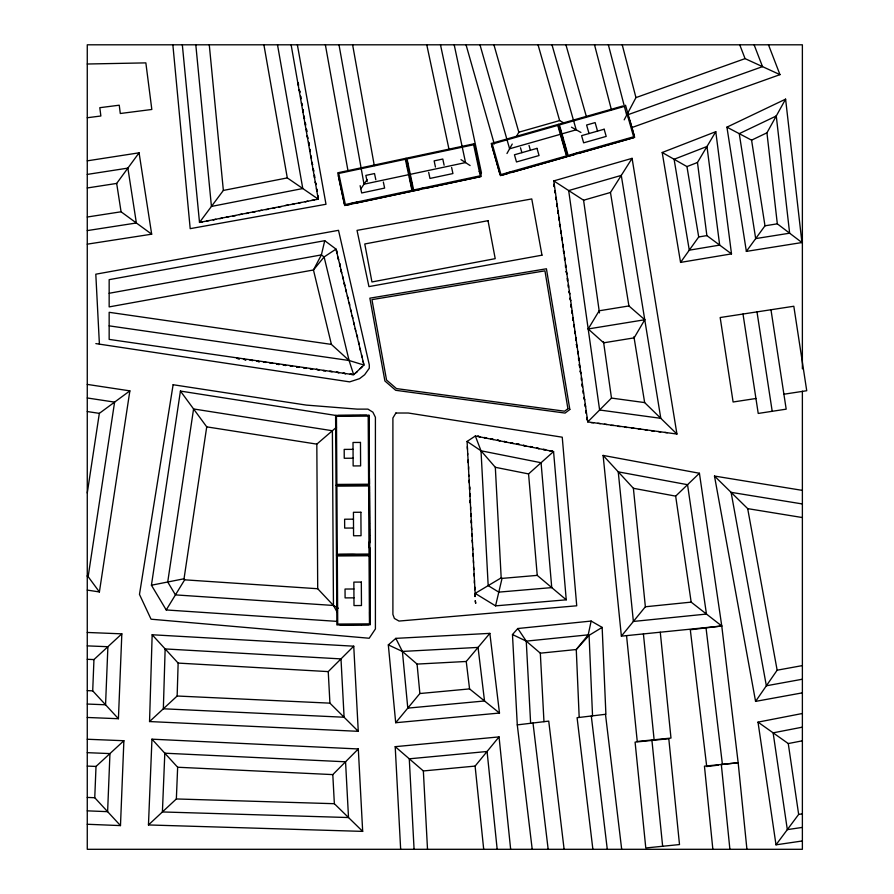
<?xml version="1.0" encoding="UTF-8"?>
<svg xmlns="http://www.w3.org/2000/svg" width="894" height="894" viewBox="0 0 894 894"><rect width="100%" height="100%" fill="white"/><g stroke="black" fill="none" stroke-linecap="round" stroke-linejoin="round"><path stroke-width="1.34" d="M149.544 721.559L152.159 634.762L353.745 646.194L358.271 731.326L149.544 721.559L177.146 696.013L329.92 703.153L358.271 731.326M177.146 696.013L178.141 663.091L152.159 634.762M87.266 717.469L118.421 718.72L92.708 690.85L93.959 659.571L121.83 633.846L87.266 632.46M87.266 824.268L120.478 825.598L94.753 797.727L96.016 766.437L123.886 740.724L87.266 739.249M118.421 718.72L121.83 633.846M120.478 825.598L123.886 740.724M148.46 824.95L151.958 739.182L358.304 748.96L362.673 831.386L148.46 824.95L176.353 798.957L334.356 803.706L362.673 831.386M176.353 798.957L177.649 767.242L151.958 739.182M707.523 766.437L707.579 765.856M593.705 422.728L591.057 422.661M597.762 423.275L600.377 423.633M606.981 424.527L604.433 424.181M611.127 425.388L613.72 425.443M617.799 426.293L620.28 426.628M624.504 426.919L626.951 427.544M634.036 428.215L631.41 427.857M638.148 428.774L640.707 429.12M644.82 429.679L647.267 430.305M658.163 431.489L660.677 432.126M664.834 432.405L667.315 432.741M239.335 358.963L236.832 358.315L239.447 358.684M243.559 359.254L246.073 359.902L243.492 359.254M250.231 360.193L252.711 360.539M263.562 362.059L266.043 362.416M270.122 363.277L272.782 363.355L270.223 362.998M276.581 364.182L279.196 364.551L276.682 363.903M283.242 365.121L285.856 365.49L283.353 364.841M292.461 366.406L289.947 365.769L292.573 366.138M299.132 367.345L296.618 366.708M299.233 367.065L296.573 366.987M303.345 367.646L305.837 367.993M316.487 369.367L319.002 370.015M325.639 370.652L323.047 370.585L325.707 370.664M329.763 371.233L332.378 371.602L329.785 371.535M338.938 372.809L336.423 372.172L339.038 372.541M343.162 373.111L345.665 373.759L344.123 373.245M350.079 374.083L352.303 374.396M352.337 374.698L350.537 374.15M336.837 621.364L166.217 609.954L151.432 585.224L180.432 391.069L339.709 416.056M337.284 612.435L333.451 605.461L317.705 588.733L184.656 579.826L184.03 578.776L206.726 426.863L180.432 391.069M87.266 493.007L99.335 413.363L129.865 390.868L87.266 384.409M87.266 590.096L99.402 591.94L129.865 390.868M480.156 436.875L477.687 436.093L480.223 436.887M484.235 437.691L486.817 438.216L484.358 437.423M490.828 439.01L493.421 439.535L490.951 438.742M497.556 440.06L500.025 440.854L497.489 440.049M506.563 442.161L504.093 441.368L506.63 442.172M516.799 443.871L519.392 444.385L516.81 444.162M523.348 445.469L525.929 445.994L523.471 445.201M532.533 447.313L529.997 446.508L532.522 447.011M536.612 448.129L539.071 448.62M543.217 449.447L545.798 449.671L543.15 449.436M552.324 450.978L549.743 450.755L552.391 450.989M592.878 849.3L577.088 717.703L605.897 714.25L602.154 627.398L591.146 621.062L588.207 634.841L576.272 649.525L579.189 717.457M363.981 365.065L336.01 249.102L324.745 240.687L321.382 254.913L313.459 269.977L331.406 344.402L349.085 360.494L363.981 365.065L353.678 374.709L109.157 339.396L109.157 312.308L331.406 344.402M495.555 605.864L502.037 578.396L537.238 575.378L566.248 599.818L495.555 605.864L475.161 593.392L467.081 441.435L475.34 435.993L553.565 451.548L566.248 599.818M624.191 119.841L635.958 97.602L745.071 58.624L779.97 74.638L768.482 44.801M801.94 242.542L777.322 223.835L766.94 132.815L785.602 99.145L726.923 127.16L746.367 251.393L801.94 242.542L785.602 99.145M506.965 153.522L512.24 144.046M516.844 135.765L518.822 132.211L493.924 44.801M644.764 319.75L634.125 337.865L603.685 342.815L588.185 328.958L599.17 310.788L628.929 305.949L644.764 319.75L588.185 328.958M731.504 253.885L706.875 235.603L697.476 162.496L715.781 131.686L662.208 152.505L680.558 262.4L731.504 253.885L715.781 131.686M166.217 609.954L184.656 579.826M629.007 306.463L610.468 192.478L632.08 158.339L553.777 180.901L587.76 421.912L676.937 434.048L632.08 158.339M360.941 188.757L367.088 179.616M802.376 692.85L755.575 701.388L777.143 670.198L747.686 508.63L714.485 476.055L802.376 490.381M680.558 262.4L698.706 236.966L686.95 166.586L662.208 152.505M746.367 251.393L764.985 225.802L751.575 140.157L726.923 127.16M87.266 187.975L116.678 183.426L139.073 152.818L87.266 160.842M291.12 44.801L318.264 199.161L199.507 222.438L223.355 190.433L209.263 44.7M802.376 840.963L776.003 844.83L798.655 814.412L788.262 743.562L758.011 722.129L802.376 713.49M699.421 473.261L675.663 496.136L691.163 602.131L721.76 625.99L621.386 636.148L645.367 606.769L633.388 488.292L603.115 455.415L699.421 473.261L721.76 625.99L738.165 762.761L746.926 849.3M483.699 849.3L475.105 766.091L499.042 736.902L395.204 746.669L400.657 849.3M395.696 722.721L419.867 693.532L469.562 688.905L499.489 713.043L489.856 633.365L395.841 638.361L388.32 644.898L395.696 722.721L499.489 713.043M388.32 644.898L402.401 651.435L417.073 664.086L466.243 661.471L489.856 633.365M532.209 849.3L517.28 724.889L512.474 634.539L517.805 628.516L591.146 621.062M587.76 421.912L611.474 398.076L603.528 341.743M177.649 767.242L332.803 774.606L358.304 748.96M178.141 663.091L328.243 671.606L353.745 646.194M357.41 371.613L355.331 373.167M360.193 368.607L362.081 366.853M537.238 575.378L528.566 473.921L553.565 451.548M317.705 588.733L316.822 444.128L336.535 427.164M336.01 249.102L324.109 256.947L313.459 269.977L109.157 306.899L109.157 279.654L324.745 240.687M602.154 627.398L589.079 635.343L576.272 649.525L540.322 653.179L526.253 641.132L512.474 634.539M475.161 593.392L501.188 577.87L495.321 467.305L481.006 450.788L467.081 441.435M751.575 140.157L766.94 132.815M686.95 166.586L697.476 162.496M631.801 127.574L779.97 74.638M553.777 180.901L583.581 200.222L610.468 192.478M518.822 132.211L559.633 120.589L564.36 123.227M622.827 105.984L491.219 143.465L500.383 175.626L634.673 137.374L625.521 105.213M623.587 106.654L559.42 124.925L568.115 155.444L633.622 136.793L626.817 112.901M558.985 126.523L559.823 131.34M492.058 146.437L493.79 152.483M493.901 152.885L495.723 159.3M495.846 159.702L497.835 166.709M630.248 121.819L628.415 117.282M630.359 122.221L632.192 128.635M497.947 167.111L499.947 174.118M632.304 129.038L634.025 135.083M567.098 154.997L565.6 147.845M336.502 250.432L336.826 253.002L336.49 250.365M339.664 263.518L339.988 266.088M339.966 266.021L339.642 263.451M340.96 270.133L341.553 272.569M343.419 279.107L342.525 276.604L343.408 279.04M344.101 283.152L344.715 285.722L344.402 283.152M345.743 289.466L346.369 292.036M347.319 296.003L348.213 298.44M350.493 309.156L351.085 311.593M352.057 315.638L352.962 318.141M353.633 322.186L354.236 324.69M355.164 328.523L355.767 331.026M357.041 335.06L357.645 337.563M358.617 341.609L358.941 344.179M359.913 348.224L360.528 350.727M361.5 354.762L362.081 357.198M363.065 361.243L363.679 363.813M406.491 160.495L407.239 166.541M474.781 145.968L476.29 153.097M338.368 175.827L339.675 181.985M339.765 182.387L341.15 188.913M408.055 167.86L409.396 171.67M408.089 168.038L408.089 170.519M476.379 153.5L477.899 160.629M341.24 189.327L342.748 196.445M477.988 161.043L479.374 167.569M342.838 196.859L344.358 203.977M479.463 167.971L480.771 174.129M412.648 189.45L411.631 182.22M151.432 585.224L184.03 578.776M223.355 190.433L287.298 177.906L318.264 199.161M278.872 207.062L281.331 206.581M292.014 204.48L294.551 203.687M298.618 203.184L301.099 202.413M305.223 201.899L307.771 201.105M314.431 200.088L311.85 200.301M226.338 217.175L228.931 216.672M232.999 216.169L235.524 215.666M241.939 214.124L239.402 214.616M246.006 213.621L248.476 212.839M252.611 212.325L255.203 211.811M265.887 209.721L268.412 209.23M802.376 727.157L773.131 732.845L787.323 829.621L802.376 827.408M788.262 743.562L802.376 740.813M777.143 670.198L802.376 665.594M802.376 679.228L766.359 685.787L731.091 492.337L802.376 503.959M109.157 293.277L321.382 254.913L324.109 256.947L349.085 360.494L353.678 374.709M298.473 85.5L298.317 82.907L298.484 85.567M299.903 92.082L299.177 89.59L299.915 92.149M300.764 98.765L300.619 96.172L300.775 98.832M302.217 105.414L301.479 102.855L302.206 105.347M303.066 112.029L302.91 109.437L303.357 112.052M304.061 116.075L304.508 118.678L303.781 116.186M305.446 125.071L305.29 122.478L305.737 125.082M306.597 131.764L306.43 129.116L306.877 131.653M307.312 135.866L307.737 138.335M308.743 142.448L309.168 144.917M309.603 149.13L310.33 151.622L309.592 149.063M311.47 158.182L310.743 155.701L311.481 158.249M312.576 164.608L311.861 162.127L312.587 164.675M313.291 168.709L313.738 171.313L313.012 168.821M314.453 175.403L314.599 177.995L314.442 175.336M315.314 182.085L316.04 184.577L315.303 182.018M317.169 191.137L316.454 188.656L317.18 191.204M317.605 195.35L318.041 197.82M698.706 236.966L706.875 235.603M764.985 225.802L777.322 223.835M87.266 174.408L127.876 168.117L136.369 222.986L87.266 230.596M87.266 217.018L121.07 211.789L151.678 234.183L87.266 244.163M755.933 398.5L733.102 401.998L720.173 317.526L793.816 306.251L806.734 390.723L783.904 394.22M798.655 814.412L802.376 813.864M554.224 186.634L554.146 184.041L554.235 186.701M555.465 193.26L554.816 190.746L555.476 193.327M556.046 197.373L556.426 199.988L555.777 197.485M557.085 206.626L557.007 204.033L557.375 206.648M557.968 210.772L558.046 213.353L557.957 210.705M558.627 217.41L559.275 219.913M558.996 220.025L558.906 217.365M559.51 224.159L560.158 226.674M560.147 226.607L559.499 224.092M560.817 233.312L560.739 230.719L560.829 233.379M561.41 237.424L562.069 239.994L561.7 237.446M563.6 250.711L563.969 253.326L563.321 250.812M564.561 257.438L564.639 260.031L564.55 257.371M565.533 264.814L565.611 267.407L565.522 264.747M566.204 271.519L566.852 274.033L566.193 271.452M567.511 280.671L567.433 278.079L567.522 280.738M568.394 284.806L568.472 287.399L568.383 284.739M569.053 291.511L569.713 294.014M569.702 293.947L569.053 291.444M570.663 300.686L570.003 298.104L570.651 300.619M572.048 311.201L572.417 313.816L571.769 311.313M573.076 320.454L572.998 317.873L573.378 320.488M574.317 327.081L573.669 324.578L574.328 327.148M574.63 331.305L575.278 333.808M575.267 333.741L574.619 331.238M575.87 337.932L575.948 340.513M575.937 340.446L575.859 337.865M576.395 344.436L577.043 346.95M577.032 346.883L576.384 344.369M577.703 353.588L577.625 350.996L577.703 353.655M578.664 360.316L578.574 357.656L578.653 360.248M579.614 366.987L579.234 364.361L579.893 366.875M580.206 371.099L580.854 373.603L580.195 371.032M581.513 380.241L581.435 377.648L581.513 380.308M582.072 384.219L582.43 386.7M583.983 397.539L584.631 400.054L583.972 397.472M585.883 410.804L586.252 413.419L586.173 410.827M586.833 417.464L587.202 420.091L587.123 417.498M87.266 117.74L100.866 115.996L99.804 107.693L119.237 105.201L120.299 113.504L151.824 109.47L145.856 62.882L87.266 64.01M721.76 625.99L690.302 629.767L706.718 766.538L718.508 765.119M517.28 724.889L548.737 721.112L564.114 849.3M517.805 628.516L526.253 641.132L588.207 634.841L589.079 635.343L592.543 715.848M645.367 606.769L691.163 602.131M395.204 746.669L423.354 770.952L475.105 766.091M467.305 446.698L467.45 449.269M467.663 453.414L467.618 454.677M468.02 460.075L468.154 462.645M468.668 466.78L468.523 469.439M468.691 474.848L468.881 476.156M469.093 480.246L469.227 482.883M469.462 489.331L469.607 486.738L469.752 489.387M470.099 496.036L469.674 493.477L470.11 496.103M471.037 513.637L471.183 516.274L470.758 513.715M471.239 522.945L471.395 520.353L471.54 522.99M471.339 526.89L471.764 529.516M472.121 536.232L471.697 533.606M472.479 542.96L472.054 540.334M472.837 549.609L472.412 547.061M473.194 556.336L472.77 553.777M473.407 560.482L473.552 563.052M473.898 569.567L473.474 567.008M474.111 573.724L474.256 576.295M474.468 580.441L474.323 583.033M474.826 587.168L474.68 589.749M475.038 596.477L475.183 593.884L475.038 596.544M475.675 603.182L475.25 600.623L475.686 603.249M402.401 651.435L478.044 647.412L484.526 700.974L407.787 708.126L402.401 651.435L395.841 638.361M369.043 416.313L369.077 421.767M369.088 422.259L369.121 427.712M369.121 428.192L369.155 434.205M369.155 434.696L369.2 441.502M369.2 441.982L369.233 447.223M369.233 447.704L369.278 453.448M353.052 449.347L344.19 449.403L344.246 458.264L353.108 458.209M369.278 453.94L369.311 459.672M369.311 460.153L369.345 465.439M369.345 465.919L369.39 471.775M369.39 472.255L368.775 472.267L368.809 477.977L369.423 477.977M368.775 473.049L369.39 473.038M369.423 478.458L369.457 484.056M339.105 484.749L345.397 485.23M336.021 485.286L369.468 485.073M369.468 486.135L369.501 491.588M369.513 492.069L369.546 497.533M369.546 498.014L369.58 504.026M369.58 504.507L369.624 511.323M369.624 511.804L369.658 517.045M369.658 517.525L369.703 523.269M353.476 519.168L344.615 519.224L344.671 528.086L353.532 528.03M369.703 523.75L369.736 529.494M369.736 529.974L369.77 535.26M369.77 535.741L369.814 541.596M369.814 542.077L369.2 542.077L369.233 547.798L369.848 547.798M369.2 542.87L369.814 542.859M369.848 548.279L369.881 553.878M339.53 554.571L345.822 554.526M346.235 554.526L352.906 554.481M353.331 554.481L360.617 554.951M336.446 555.107L369.892 554.895M369.892 555.945L369.926 561.41M369.937 561.89L369.971 567.355M369.971 567.835L370.004 573.847M370.004 574.328L370.049 581.145M370.049 581.625L370.082 586.866M370.094 587.347L370.127 593.091M353.901 588.99L345.039 589.045L345.095 597.896L353.957 597.851M370.127 593.571L370.161 599.315M370.161 599.796L370.194 605.082M370.194 605.562L370.239 611.418M370.239 611.898L369.624 611.898L369.658 617.62L370.272 617.62M369.624 612.681L370.239 612.681M370.272 618.1L370.306 623.699M87.266 645.881L107.895 646.708L105.559 704.785L87.266 704.047M87.266 659.303L93.959 659.571M87.266 690.637L92.708 690.85M87.266 752.67L109.951 753.586L107.615 811.663L87.266 810.847M87.266 766.091L96.016 766.437M87.266 797.426L94.753 797.727M333.451 605.461L175.436 594.89L167.726 581.994L193.573 408.96L332.389 430.74L333.451 605.461L338.278 608.233M611.474 398.076L644.652 402.591L676.937 434.048M651.391 430.863L654.006 431.221M250.164 360.181L252.778 360.55M263.495 362.059L266.11 362.428M303.278 367.635L305.904 368.004M316.42 369.367L319.046 369.736M109.157 325.852L349.085 360.494M95.848 343.609L349.655 381.872L359.544 378.665L364.64 374.742L369.289 368.261L369.289 364.819L338.513 230.328L95.803 274.201L99.402 344.145M87.266 397.975L114.6 402.121L88.148 576.675L87.266 576.541M87.266 411.542L99.335 413.363M206.726 426.863L316.822 444.128M747.686 508.63L802.376 517.548M633.388 488.292L675.663 496.136M481.006 450.788L541.071 462.734L551.743 587.604L498.796 592.13L488.18 585.637L481.006 450.788L475.34 435.993M495.321 467.305L528.566 473.921M536.545 448.117L539.138 448.632M571.467 127.183L580.932 132.446M501.188 577.87L502.037 578.396M461.002 159.635L470.088 165.535M479.173 171.436L481.453 172.911L454.197 44.801M87.266 575.468L99.402 591.94M754.111 44.801L762.515 66.637L626.672 115.17L608.367 44.801M739.74 44.801L745.071 58.624M633.667 137.665L628.415 139.162M627.946 139.296L622.705 140.794M622.235 140.928L616.447 142.571M615.988 142.705L609.44 144.571M608.97 144.705L603.942 146.135M603.472 146.27L597.941 147.845M597.55 131.116L595.125 122.59L586.598 125.026L589.034 133.541M597.483 147.979L591.962 149.544M565.924 44.801L586.341 116.477M591.493 149.678L586.408 151.131M585.95 151.254L580.318 152.863M551.989 44.801L576.194 129.809L509.602 148.784L479.977 44.801M579.86 152.997L579.692 152.405L574.183 153.969L574.361 154.561M578.932 152.617L579.1 153.209M573.892 154.696L568.506 156.227M538.043 44.801L559.633 120.589M560.057 128.378L560.739 130.792M562.281 136.19L563.376 140.034M563.823 141.61L565.153 146.281M558.37 124.344L567.534 156.506M561.264 136.413L562.594 141.084M563.075 142.772L564.539 147.901M564.65 148.303L566.371 154.349M566.517 156.796L561.264 158.294M560.806 158.417L555.554 159.914M555.085 160.048L549.307 161.702M548.838 161.825L542.289 163.691M541.82 163.825L536.791 165.256M536.322 165.39L530.79 166.966M529.013 145.376L530.399 150.237M530.332 167.1L524.812 168.675M520.487 147.801L521.884 152.662M524.342 168.81L519.269 170.251M518.799 170.385L513.167 171.983M512.709 172.117L512.541 171.525L507.043 173.09L507.211 173.682M511.781 171.737L511.949 172.33M506.742 173.816L501.355 175.358M466.042 44.801L494.27 143.923M622.224 44.801L635.958 97.602M594.521 44.801L611.496 110.074M338.692 259.472L337.787 256.969L338.401 259.539M349.185 302.485L349.8 305.055M340.938 270.066L341.564 272.636M480.234 176.677L474.893 177.817M474.423 177.917L469.082 179.057M440.485 44.801L465.539 162.585L364.014 184.186L338.994 44.801M468.612 179.158L462.734 180.409M462.254 180.51L455.594 181.918M426.773 44.801L449.056 149.533M455.124 182.018L450.006 183.114M451.626 167.48L452.923 173.559L429.969 178.442L428.673 172.363M449.526 183.214L443.905 184.41M444.117 165.211L442.798 159.031L434.138 160.875L435.456 167.055M443.435 184.51L437.825 185.706M437.345 185.807L432.182 186.902M431.713 187.002L425.98 188.221M425.51 188.321L425.388 187.718L419.789 188.913L419.923 189.517M424.616 187.885L424.751 188.489M419.442 189.617L413.967 190.78M407.161 161.188L407.686 163.647M410.793 178.252L411.296 180.622M406.01 158.283L412.972 190.992M409.463 176.978L410.569 182.197M410.659 182.611L411.709 187.528M411.944 191.204L406.602 192.344M406.133 192.445L400.791 193.585M400.322 193.685L394.433 194.937M393.963 195.037L387.303 196.457M386.834 196.557L381.704 197.641M383.336 182.007L384.632 188.086L361.679 192.97L360.126 185.673M381.235 197.742L375.614 198.937M375.826 179.75L374.508 173.559L365.847 175.403L367.166 181.594M375.145 199.038L369.524 200.234M369.054 200.334L363.892 201.429M363.411 201.53L357.689 202.748M357.22 202.849L357.097 202.245L351.498 203.441L351.621 204.044M356.326 202.413L356.449 203.016M351.152 204.145L345.676 205.307M287.946 204.983L285.421 205.475M274.95 207.944L272.491 208.425M261.752 210.235L259.226 210.727M222.327 217.968L219.846 218.739M215.711 219.253L213.241 220.036M209.04 220.561L206.581 221.053M202.435 221.857L199.977 222.338M714.485 476.055L755.575 701.388M352.616 44.801L374.295 165.602M325.371 44.801L348.09 171.346M297.367 44.801L325.997 204.268L190.198 228.652L172.866 44.801M277.509 44.801L302.787 188.533L211.431 206.436L195.808 44.801M263.898 44.801L287.298 177.906M308.732 142.381L309.179 144.984M307.301 135.799L307.748 138.402M317.593 195.283L318.052 197.887M633.924 336.669L644.652 402.591M139.073 152.818L151.678 234.183M116.678 183.426L121.07 211.789M770.974 309.749L786.184 409.161L758.224 413.441L743.003 314.029M756.994 311.894L772.204 411.296M758.011 722.129L776.003 844.83M563.019 246.666L562.65 244.051L562.728 246.699M585.581 406.714L585.212 404.099L585.302 406.759M582.072 384.152L582.441 386.767M583.581 200.222L599.461 312.889M466.243 661.471L469.562 688.905M706.025 627.879L722.441 764.649M605.484 714.306L621.688 849.3M591.292 716.005L607.283 849.3M533.003 723L548.167 849.3M721.905 764.404L738.165 762.761L704.45 766.169L712.853 849.3M499.042 736.902L510.653 849.3M497.176 849.3L487.074 751.496L409.273 758.816L414.078 849.3M721.313 764.459L729.895 849.3M660.275 632.214L670.981 738.064L637.254 741.472L626.549 635.623M643.412 633.913L654.117 739.763M651.938 740.422L662.644 846.26M603.115 455.415L621.386 636.148M182.331 44.801L199.507 222.438M417.073 664.086L419.867 693.532M540.322 653.179L543.965 721.681M526.253 641.132L530.623 723.28M470.467 502.83L470.322 500.193L470.177 502.841M470.691 507.054L470.535 509.569M423.354 770.952L427.511 849.3M328.243 671.606L329.92 703.153M332.803 774.606L334.356 803.706M367.892 485.084L360.606 485.129M368.317 554.906L361.031 554.951M368.741 624.727L361.455 624.772M366.652 415.274L360.36 415.308M359.947 415.319L353.275 415.352M360.193 485.14L352.906 485.185M361.042 624.772L353.756 624.817M352.862 415.352L345.576 415.397M352.493 485.185L345.822 485.218M353.342 624.817L346.671 624.861M345.151 415.408L337.865 415.453M346.246 624.861L339.955 624.906M802.376 368.831L802.376 44.801L87.266 44.801L87.266 849.3L802.376 849.3L802.376 391.181M165.144 648.932L163.345 708.786L344.101 717.234L340.994 658.9L165.144 648.932M164.809 753.206L162.406 811.953L348.515 817.541L345.553 761.789L164.809 753.206M256.891 361.131L259.405 361.768L256.824 361.12M309.95 368.574L312.531 369.222L309.95 368.574M173.123 384.733L139.475 594.409L151.052 619.196L369.2 638.249L375.413 628.94L375.413 417.286L372.887 412.179L367.937 409.128L357.187 409.128L306.284 405.094L173.123 384.733M510.686 442.686L513.223 443.491L510.686 442.686M395.908 413.017L392.902 417.99L392.902 614.424L394.399 618.458L399.003 621.062L576.731 605.797L562.248 437.2L408.323 413.017L395.908 413.017M567.902 408.703L564.617 411.206L396.444 388.588L386.554 380.039L371.949 299.635L544.949 270.837L567.902 408.703M569.836 409.463L565.109 413.073L395.684 390.298L384.901 380.978L369.859 298.171L546.424 268.781L569.836 409.463M776.271 115.985L739.249 133.653L755.676 238.597L789.637 233.189L776.271 115.985M706.975 146.493L674.098 159.277L689.285 250.175L719.67 245.101L706.975 146.493M621.274 175.403L568.673 190.556L599.617 410L660.8 418.325L621.274 175.403M557.778 125.395L492.27 144.057L500.964 174.576L566.472 155.914L557.778 125.395M537.003 148.359L514.441 154.785L516.486 161.959L539.048 155.534L537.003 148.359M604.154 129.228L581.592 135.653L583.637 142.828L606.199 136.402L604.154 129.228M474.301 143.744L337.72 172.81L344.682 205.519L481.263 176.464L474.301 143.744M405.351 159.288L338.737 173.47L345.341 204.502L411.955 190.333L405.351 159.288M473.652 144.761L407.027 158.942L413.631 189.975L480.246 175.805L473.652 144.761M488.023 220.673L364.774 243.973L371.949 281.956L495.209 258.657L488.023 220.673M541.976 255.181L368.943 286.616L357.03 230.373L531.762 198.937L541.976 255.181M571.098 304.541L571.188 307.201L571.098 304.541M583.301 390.767L583.391 393.427L583.301 390.767M706.461 614.066L633.377 621.453L618.246 471.853L687.542 484.693L706.461 614.066M668.801 738.712L635.086 742.121L645.792 847.97L679.507 844.562L668.801 738.712M369.043 415.263L335.596 415.464L336.87 624.917L370.317 624.716L369.043 415.263M368.194 416.123L336.457 416.313L336.87 484.425L368.607 484.224L368.194 416.123M360.472 442.429L353.007 442.474L353.152 465.942L360.617 465.897L360.472 442.429M368.619 485.934L336.882 486.135L337.295 554.246L369.032 554.045L368.619 485.934M360.897 512.251L353.432 512.296L353.577 535.763L361.042 535.707L360.897 512.251M369.043 555.755L337.306 555.956L337.72 624.057L369.457 623.867L369.043 555.755M361.321 582.072L353.856 582.117L354.002 605.573L361.467 605.529L361.321 582.072"/></g></svg>
